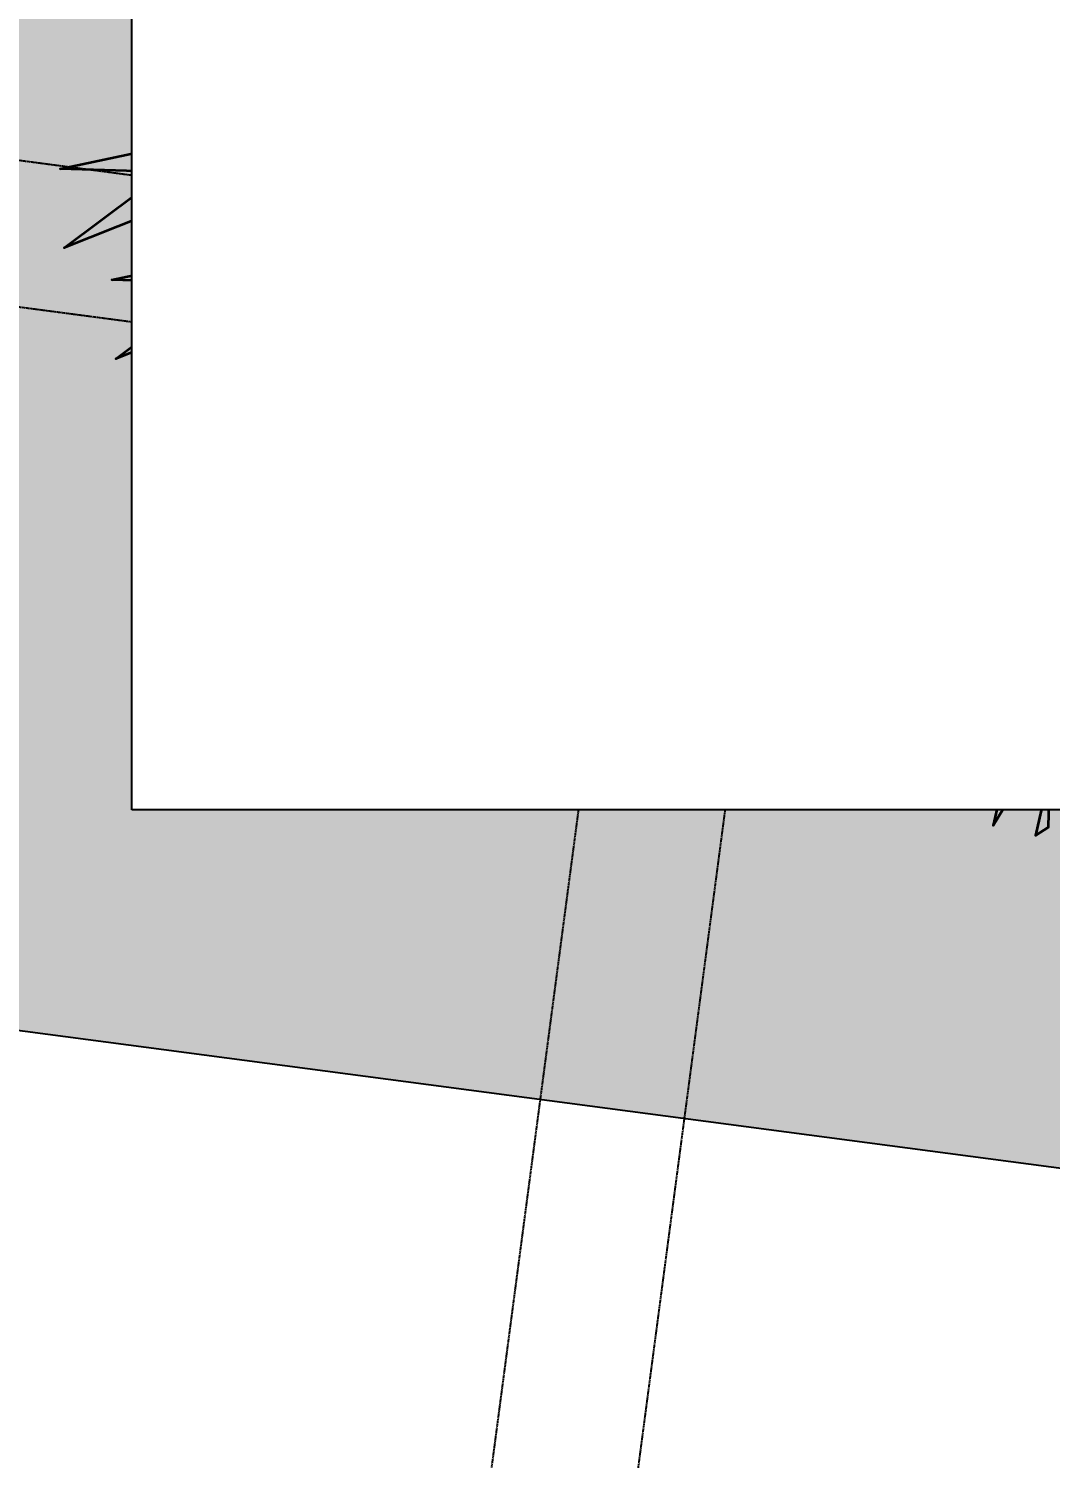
# Model space of a CAD drawing. Header units: millimetres. Extents: x -176651 to 424033, y -469666 to 486614.
# Drawn here: x 134261 to 134964, y 91221 to 92205 of the extents above; entities that cross this region are included whole.
import ezdxf

# ---------------------------------------------------------------- set-up
doc = ezdxf.new("R2010")
doc.units = ezdxf.units.MM
doc.linetypes.add('1625_East Villa$0$DASHED', pattern=[0.75, 0.5, -0.25])
for name, color, linetype in [('1625_East Villa$0$ad-Elevation 10', 8, 'Continuous'), ('1625_East Villa$0$ad-Furniture', 8, 'Continuous'), ('Site Levels$0$ad-Lvl-Plinth', 30, 'Continuous')]:
    doc.layers.add(name, color=color, linetype=linetype)
doc.layers.add('1625_East Villa$0$ad-Landscape', color=8, linetype='Continuous', lineweight=35)
doc.styles.add('Site Levels$0$Sections_The woods Site plan_Entrances$0$Standard', font='arial.ttf')

# ---------------------------------------------------------------- blocks, each defined once
blk = doc.blocks.new('1625_East Villa$0$bamboo')
at = {"layer": '1625_East Villa$0$ad-Landscape', "color": 76}
blk.add_line((-12.4, -16.3), (-113, -440.5), dxfattribs=at)
at = {"layer": '1625_East Villa$0$ad-Landscape', "color": 62}
blk.add_line((-124.2, -652.6), (-157.7, -842.3), dxfattribs=at)
at = {"layer": '1625_East Villa$0$ad-Landscape', "color": 76}
for points in [[(-189.3, -197.8), (-145.6, -188.6), (-205.5, -338.1), (-187, -208.8)], [(52.5, -314.9), (11.3, -335.6), (-51.8, -227.9), (44, -322.2)], [(-363.6, -376.3), (-397.5, -405.4), (-417, -245.5), (-370.9, -367.8)], [(-196.6, -388.9), (-246, -241.3), (-222.5, -410.2), (-196.6, -388.9)], [(-145, -245.6), (-99, -247.3), (-95.6, -372), (-134.1, -243.3)], [(-425.4, -355.8), (-466.6, -376.5), (-529.7, -268.8), (-433.9, -363.1)], [(-180.9, -390.4), (-39, -316.9), (-152.5, -424.9), (-173.8, -399)], [(-357.5, -400.5), (-210.9, -348.1), (-379.3, -375.1), (-357.5, -400.5)], [(33.1, -361), (-77.2, -352.7), (14.9, -391.3), (24.6, -368.2)], [(-73.8, -511.6), (-123.1, -364), (-99.6, -532.9), (-73.8, -511.6)], [(-444.7, -401.9), (-555, -393.6), (-462.9, -432.2), (-453.2, -409.1)], [(-221, -394.5), (-192.5, -429), (-352.8, -445.2), (-229.6, -401.6)], [(44, -425.1), (38, -503.9), (21, -415.5), (36.8, -416.7)], [(-358.7, -416.2), (-282.3, -556.6), (-392.6, -445.4), (-367.2, -423.5)], [(-19, -420.4), (-82, -415.7), (-67.4, -432.6), (-27.4, -427.7)], [(-496.8, -461.3), (-559.8, -456.6), (-545.3, -473.5), (-505.3, -468.6)], [(-433.8, -466), (-439.8, -544.8), (-456.8, -456.4), (-441.1, -457.6)], [(-242.7, -455.8), (-222.9, -497.4), (-331.8, -558.3), (-235.6, -464.5)], [(-58, -513.1), (83.9, -439.6), (-29.6, -547.6), (-50.9, -521.7)], [(-197, -476.1), (-207.5, -586.2), (-167.1, -494.9), (-189.9, -484.8)], [(-132.6, -466.5), (-54, -474.1), (-142.8, -489.3), (-141.3, -473.6)], [(-98.1, -517.2), (-69.7, -551.7), (-229.9, -567.9), (-106.7, -524.3)], [(-138.6, -529.4), (-144.7, -592.3), (-127.4, -578.1), (-131.5, -538)], [(-363.6, -689.9), (-397.5, -719), (-417, -559.2), (-370.9, -681.4)]]:
    blk.add_lwpolyline(points, dxfattribs=at)
at = {"layer": '1625_East Villa$0$ad-Landscape', "color": 62}
for points in [[(-841.4, -403.5), (-875.3, -432.7), (-894.8, -272.8), (-848.7, -395.1)], [(-1158.7, -320.6), (-1114.9, -311.4), (-1174.8, -460.8), (-1156.4, -331.5)], [(-1114.4, -368.3), (-1068.3, -370), (-1064.9, -494.8), (-1103.4, -366)], [(-835.4, -427.8), (-688.8, -375.4), (-857.2, -402.4), (-835.4, -427.8)], [(-922.6, -429.1), (-1032.9, -420.9), (-940.7, -459.5), (-931.1, -436.4)], [(-836.6, -443.5), (-760.1, -583.9), (-870.5, -472.6), (-845, -450.8)], [(-1179.6, -607.1), (-1229, -459.4), (-1205.5, -628.4), (-1179.6, -607.1)], [(-974.6, -488.6), (-1037.7, -483.9), (-1023.1, -500.8), (-983.1, -495.9)], [(-911.6, -493.3), (-917.6, -572.1), (-934.7, -483.7), (-918.9, -484.8)], [(-1163.9, -608.6), (-1022, -535), (-1135.5, -643.1), (-1156.8, -617.2)], [(-119.8, -578.6), (-100, -620.2), (-209, -681), (-112.7, -587.2)], [(-425.4, -669.4), (-466.6, -690.1), (-529.7, -582.4), (-433.9, -676.7)], [(-74.2, -598.9), (-84.7, -708.9), (-44.2, -617.6), (-67, -607.5)], [(8.2, -743.4), (-41.2, -595.8), (-17.7, -764.7), (8.2, -743.4)], [(-9.8, -589.2), (68.8, -596.8), (-19.9, -612), (-18.4, -596.3)], [(-1204, -612.6), (-1175.5, -647.1), (-1335.8, -663.4), (-1212.6, -619.7)], [(-1084.1, -757), (-1133.4, -609.4), (-1109.9, -778.4), (-1084.1, -757)], [(-827.8, -744.4), (-861.7, -773.6), (-881.2, -613.7), (-835.1, -736)], [(-527.4, -744.4), (-561.3, -773.6), (-580.8, -613.7), (-534.7, -736)], [(-889.6, -724), (-930.8, -744.6), (-993.8, -636.9), (-898.1, -731.2)], [(-589.2, -724), (-630.4, -744.6), (-693.5, -636.9), (-597.7, -731.2)], [(-357.5, -714.1), (-210.9, -661.7), (-379.3, -688.7), (-357.5, -714.1)], [(-15.8, -652.1), (-21.8, -715), (-4.6, -700.8), (-8.7, -660.7)], [(-1225.7, -674), (-1205.9, -715.6), (-1314.8, -776.5), (-1218.6, -682.6)], [(-1115.6, -684.7), (-1037, -692.3), (-1125.7, -707.5), (-1124.2, -691.8)], [(-1068.3, -758.6), (-926.4, -685), (-1039.9, -793.1), (-1061.2, -767.2)], [(23.9, -744.9), (165.8, -671.4), (52.3, -779.4), (31, -753.6)], [(-1180, -694.3), (-1190.5, -804.4), (-1150.1, -713.1), (-1172.9, -702.9)], [(-821.7, -768.6), (-675.1, -716.3), (-843.5, -743.3), (-821.7, -768.6)], [(-444.7, -715.5), (-555, -707.2), (-462.9, -745.8), (-453.2, -722.8)], [(-521.3, -768.6), (-374.8, -716.3), (-543.2, -743.3), (-521.3, -768.6)], [(-1121.6, -747.6), (-1127.7, -810.5), (-1110.4, -796.3), (-1114.5, -756.2)], [(-358.7, -729.9), (-282.3, -870.2), (-392.6, -759), (-367.2, -737.1)], [(-1108.4, -762.6), (-1079.9, -797.1), (-1240.2, -813.4), (-1117, -769.7)], [(-908.9, -770), (-1019.2, -761.8), (-927.1, -800.3), (-917.4, -777.3)], [(-608.6, -770), (-718.8, -761.8), (-626.7, -800.3), (-617.1, -777.3)], [(-16.2, -749), (12.3, -783.5), (-148, -799.7), (-24.8, -756.1)], [(-822.9, -784.4), (-746.5, -924.8), (-856.8, -813.5), (-831.4, -791.7)], [(-513.8, -908.1), (-547.7, -937.2), (-567.2, -777.3), (-521, -899.6)], [(-496.8, -774.9), (-559.8, -770.2), (-545.3, -787.1), (-505.3, -782.2)], [(-522.5, -784.4), (-446.1, -924.8), (-556.4, -813.5), (-531, -791.7)], [(-433.8, -779.7), (-439.8, -858.4), (-456.8, -770), (-441.1, -771.2)], [(-575.6, -887.6), (-616.8, -908.3), (-679.8, -800.6), (-584, -894.9)], [(-1130.1, -824), (-1110.3, -865.6), (-1219.3, -926.5), (-1123, -832.6)], [(-961, -829.5), (-1024, -824.8), (-1009.5, -841.7), (-969.5, -836.8)], [(-898, -834.2), (-904, -913), (-921, -824.6), (-905.3, -825.7)], [(-865.6, -975.2), (-915, -827.6), (-891.5, -996.5), (-865.6, -975.2)], [(-660.6, -829.5), (-723.6, -824.8), (-709.1, -841.7), (-669.1, -836.8)], [(-597.6, -834.2), (-603.6, -913), (-620.7, -824.6), (-604.9, -825.7)], [(-37.9, -810.4), (-18.1, -852), (-127, -912.8), (-30.8, -819)], [(7.8, -830.7), (-2.8, -940.7), (37.7, -849.4), (14.9, -839.3)], [(72.2, -821), (150.8, -828.6), (62, -843.8), (63.5, -828.1)], [(-1084.5, -844.3), (-1095, -954.4), (-1054.5, -863.1), (-1077.3, -852.9)], [(-1020.1, -834.7), (-941.4, -842.3), (-1030.2, -857.5), (-1028.7, -841.8)], [(-507.7, -932.3), (-361.1, -879.9), (-529.5, -906.9), (-507.7, -932.3)], [(-227.1, -1003.5), (-261, -1032.7), (-280.5, -872.8), (-234.3, -995)], [(66.1, -883.9), (60.1, -946.8), (77.4, -932.6), (73.3, -892.5)], [(-1026.1, -897.6), (-1032.1, -960.5), (-1014.9, -946.3), (-1019, -906.2)], [(-849.9, -976.7), (-708, -903.2), (-821.4, -1011.2), (-842.8, -985.4)], [(-554.7, -1044.4), (-588.6, -1073.6), (-608.1, -913.7), (-562, -1036)], [(-288.9, -983), (-330, -1003.7), (-393.1, -896), (-297.3, -990.3)], [(148, -983), (106.8, -1003.7), (43.8, -896), (139.5, -990.3)], [(-594.9, -933.7), (-705.2, -925.4), (-613.1, -964), (-603.4, -940.9)], [(-616.5, -1023.9), (-657.7, -1044.6), (-720.8, -936.9), (-625, -1031.2)], [(-508.9, -948), (-432.5, -1088.4), (-542.8, -977.2), (-517.4, -955.3)], [(-240.7, -1085.3), (-274.6, -1114.5), (-294.1, -954.6), (-248, -1076.9)], [(-60.1, -1097.9), (-109.5, -950.3), (-85.9, -1119.2), (-60.1, -1097.9)], [(-221, -1027.7), (-74.4, -975.4), (-242.8, -1002.3), (-221, -1027.7)], [(-889.9, -980.8), (-861.5, -1015.3), (-1021.7, -1031.5), (-898.6, -987.9)], [(-647, -993.1), (-710, -988.4), (-695.4, -1005.3), (-655.5, -1000.4)], [(-584, -997.8), (-590, -1076.6), (-607, -988.2), (-591.3, -989.4)], [(-302.5, -1064.9), (-343.7, -1085.5), (-406.8, -977.8), (-311, -1072.1)], [(-548.6, -1068.6), (-402.1, -1016.3), (-570.5, -1043.2), (-548.6, -1068.6)], [(-308.2, -1029.1), (-418.5, -1020.8), (-326.4, -1059.4), (-316.7, -1036.4)], [(-44.4, -1099.5), (97.5, -1025.9), (-15.9, -1134), (-37.3, -1108.1)], [(128.7, -1029.1), (18.4, -1020.8), (110.5, -1059.4), (120.2, -1036.4)], [(-911.7, -1042.2), (-891.9, -1083.8), (-1000.8, -1144.6), (-904.6, -1050.8)], [(-801.6, -1052.8), (-723, -1060.4), (-811.7, -1075.7), (-810.2, -1059.9)], [(-234.6, -1109.5), (-88.1, -1057.2), (-256.5, -1084.1), (-234.6, -1109.5)], [(-222.2, -1043.5), (-145.8, -1183.9), (-256.1, -1072.6), (-230.7, -1050.8)], [(-866, -1062.5), (-876.5, -1172.5), (-836.1, -1081.2), (-858.9, -1071.1)], [(-635.9, -1070), (-746.1, -1061.7), (-654, -1100.3), (-644.4, -1077.3)], [(-549.8, -1084.4), (-473.4, -1224.8), (-583.8, -1113.5), (-558.3, -1091.7)], [(-360.3, -1088.6), (-423.3, -1083.8), (-408.7, -1100.8), (-368.8, -1095.8)], [(-297.3, -1093.3), (-303.3, -1172), (-320.3, -1083.6), (-304.5, -1084.8)], [(76.6, -1088.6), (13.6, -1083.8), (28.1, -1100.8), (68.1, -1095.8)], [(144.7, -1234.3), (95.3, -1086.7), (118.8, -1255.6), (144.7, -1234.3)], [(139.6, -1093.3), (133.6, -1172), (116.6, -1083.6), (132.3, -1084.8)], [(-807.6, -1115.7), (-813.6, -1178.6), (-796.4, -1164.4), (-800.5, -1124.4)], [(-321.9, -1110.9), (-432.1, -1102.7), (-340, -1141.2), (-330.3, -1118.2)], [(-84.4, -1103.5), (-56, -1138), (-216.2, -1154.2), (-93.1, -1110.6)], [(-687.9, -1129.5), (-751, -1124.7), (-736.4, -1141.7), (-696.4, -1136.8)], [(-624.9, -1134.2), (-630.9, -1213), (-648, -1124.6), (-632.2, -1125.7)], [(-235.8, -1125.3), (-159.4, -1265.7), (-269.7, -1154.4), (-244.3, -1132.6)], [(160.4, -1235.8), (302.3, -1162.3), (188.8, -1270.3), (167.5, -1244.4)], [(-373.9, -1170.4), (-436.9, -1165.7), (-422.4, -1182.6), (-382.4, -1177.7)], [(-310.9, -1175.1), (-316.9, -1253.9), (-334, -1165.5), (-318.2, -1166.6)], [(-106.2, -1164.9), (-86.3, -1206.5), (-195.3, -1267.4), (-99.1, -1173.5)], [(3.9, -1175.6), (82.5, -1183.2), (-6.2, -1198.4), (-4.7, -1182.7)], [(-60.5, -1185.2), (-71, -1295.3), (-30.6, -1204), (-53.4, -1193.8)], [(120.3, -1239.9), (148.8, -1274.4), (-11.4, -1290.6), (111.7, -1247)], [(-2.1, -1238.5), (-8.1, -1301.4), (9.1, -1287.1), (5, -1247.1)], [(98.6, -1301.3), (118.4, -1342.9), (9.5, -1403.7), (105.7, -1309.9)], [(144.3, -1321.5), (133.8, -1431.6), (174.2, -1340.3), (151.4, -1330.2)], [(208.7, -1311.9), (287.3, -1319.5), (198.6, -1334.7), (200.1, -1319)], [(202.7, -1374.8), (196.7, -1437.7), (213.9, -1423.5), (209.8, -1383.4)]]:
    blk.add_lwpolyline(points, dxfattribs=at)
blk = doc.blocks.new('1625_East Villa$0$zw$DAD3')
at = {"transparency": 33554610}
h = blk.add_hatch(dxfattribs=at)
h.set_pattern_fill('DOTS', color=35, scale=20, angle=360)
h.set_pattern_definition([(360, (-800139.518, 271344.397), (15.875, 31.75), [0, -31.75])])
h.paths.add_polyline_path([(450, -2530), (2915, -2530), (2915, -450), (450, -450)])
at = {"layer": '1625_East Villa$0$ad-Elevation 10', "linetype": '1625_East Villa$0$DASHED'}
for points in [[(1071.67, 0), (1071.67, -2980)], [(1171.67, 0), (1171.67, -2980)], [(0, -1936.67), (3365, -1936.67)], [(0, -2036.67), (3365, -2036.67)]]:
    blk.add_lwpolyline(points, dxfattribs=at)
at = {"layer": '1625_East Villa$0$ad-Elevation 10'}
blk.add_lwpolyline([(450, -2530), (2915, -2530), (2915, -450), (450, -450)], close=True, dxfattribs=at)
at = {"layer": '1625_East Villa$0$ad-Landscape', "linetype": 'Continuous', "xscale": 0.473259546584505, "yscale": 0.473259546584505, "zscale": 0.473259546584505, "rotation": 359.9999999999999}
blk.add_blockref('1625_East Villa$0$bamboo', (1292.6, -1624.94), dxfattribs=at)
blk = doc.blocks.new('1625_East Villa$0$zw$D46D')
at = {"layer": '1625_East Villa$0$ad-Furniture'}
blk.add_blockref('1625_East Villa$0$zw$DAD3', (3610, 8185), dxfattribs=at)
blk = doc.blocks.new('1625_East Villa')
at = {"layer": '1625_East Villa$0$ad-Furniture'}
blk.add_blockref('1625_East Villa$0$zw$D46D', (0, 0), dxfattribs=at)
blk = doc.blocks.new("All Plot's Villa Plans")
at = {"ltscale": 5, "rotation": 352.4703876422526}
blk.add_blockref('1625_East Villa', (129230.37, 86475.41), dxfattribs=at)
blk = doc.blocks.new('Site Levels$0$zw$63CD')
at = {"layer": 'Site Levels$0$ad-Lvl-Plinth', "insert": (143657.94, -6490.37), "char_height": 1269.9849, "width": 5416.267, "attachment_point": 5, "style": 'Site Levels$0$Sections_The woods Site plan_Entrances$0$Standard', "bg_fill": 19, "box_fill_scale": 1.5, "bg_fill_color": 257, "bg_fill_transparency": 0}
blk.add_mtext('\\pxt4;498.85', dxfattribs=at)
blk = doc.blocks.new('Site Levels')
at = {"layer": 'Site Levels$0$ad-Lvl-Plinth', "ltscale": 5}
blk.add_blockref('Site Levels$0$zw$63CD', (-5982.94, 99418.55), dxfattribs=at)

msp = doc.modelspace()

# ---------------------------------------------------------------- block references
at = {"ltscale": 5}
msp.add_blockref("All Plot's Villa Plans", (0, 0), dxfattribs=at)

# ---------------------------------------------------------------- next in the draw order: block references
msp.add_blockref('Site Levels', (0, 0), dxfattribs=at)

doc.saveas('drawing.dxf')
